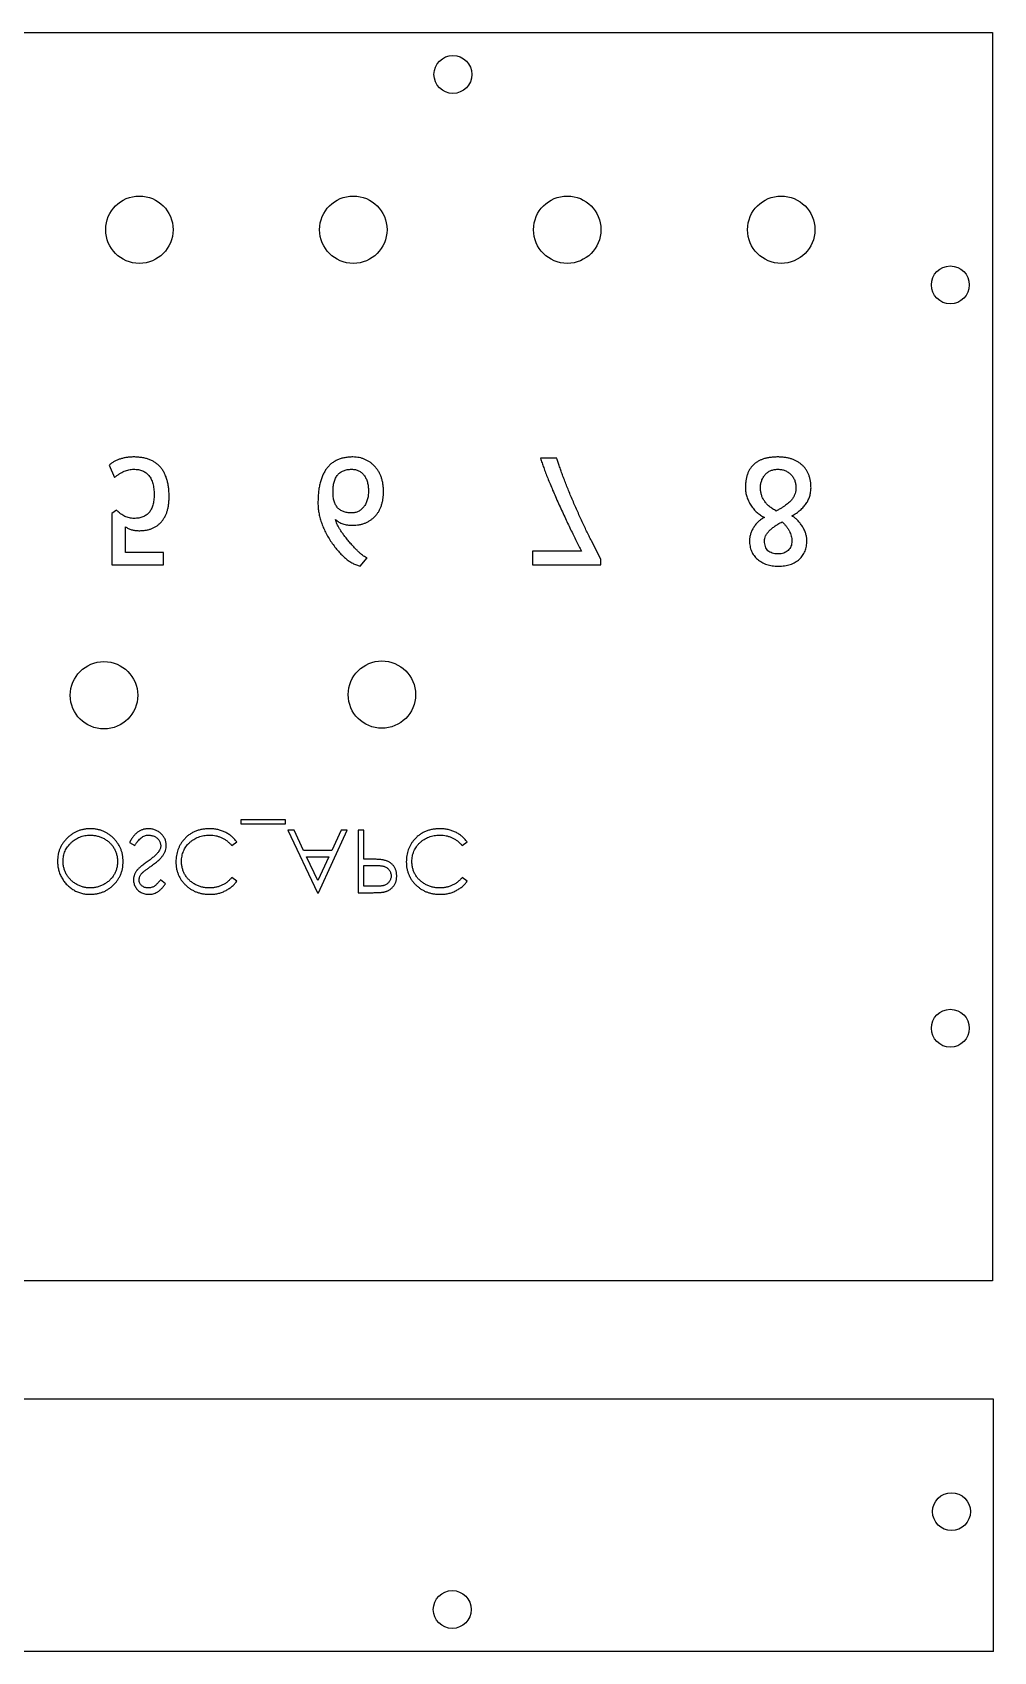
# Model space of a CAD drawing. Header units: millimetres. Extents: x 475 to 703, y 578 to 771.
# Drawn here: x 589.2 to 703.3, y 578.5 to 770.8 of the extents above; entities that cross this region are included whole.
import ezdxf

# ---------------------------------------------------------------- set-up
doc = ezdxf.new("R2010")
doc.units = ezdxf.units.MM

msp = doc.modelspace()

# ---------------------------------------------------------------- linework, layer by layer
at = {"color": 7, "linetype": 'Continuous', "lineweight": 25}
for p, q in [((475.05, 770.81), (703.15, 770.81)), ((703.15, 770.81), (703.15, 622.51)), ((598.27, 719.4), (598.92, 717.94)), ((651.45, 720.21), (649.5, 720.21)), ((599.17, 714.04), (598.59, 713.64)), ((598.59, 713.64), (598.59, 707.56)), ((600.21, 709.02), (600.21, 712.08)), ((656.64, 708.23), (655.53, 710.41)), ((604.75, 709.02), (600.21, 709.02)), ((604.75, 707.56), (604.75, 709.02)), ((628.09, 707.4), (628.91, 708.37)), ((654.37, 709.18), (648.53, 709.18)), ((648.53, 709.18), (648.53, 707.56)), ((656.64, 707.56), (656.64, 708.23)), ((598.59, 707.56), (604.75, 707.56)), ((648.53, 707.56), (656.64, 707.56)), ((619.22, 677.25), (613.9, 677.25)), ((613.9, 677.25), (613.9, 676.78)), ((619.22, 676.78), (619.22, 677.25)), ((613.9, 676.78), (619.22, 676.78)), ((620.23, 676.02), (619.51, 676.02)), ((619.51, 676.02), (623.02, 668.61)), ((621.36, 673.64), (620.23, 676.02)), ((623.12, 668.61), (626.53, 676.02)), ((625.81, 676.02), (624.72, 673.64)), ((626.53, 676.02), (625.81, 676.02)), ((628.53, 676.02), (627.86, 676.02)), ((627.86, 676.02), (627.86, 668.61)), ((628.53, 672.6), (628.53, 676.02)), ((600.7, 674.59), (601.33, 674.21)), ((612.85, 674.21), (613.43, 674.65)), ((624.72, 673.64), (621.36, 673.64)), ((640.2, 674.21), (640.78, 674.65)), ((621.72, 672.88), (624.37, 672.88)), ((623.06, 670.05), (621.72, 672.88)), ((624.37, 672.88), (623.06, 670.05)), ((629.06, 672.6), (628.53, 672.6)), ((628.53, 671.84), (629.83, 671.85)), ((628.53, 669.37), (628.53, 671.84)), ((604.97, 669.67), (604.37, 670.13)), ((613.43, 669.97), (612.85, 670.41)), ((629.88, 669.37), (628.53, 669.37)), ((640.78, 669.97), (640.2, 670.41)), ((623.02, 668.61), (623.12, 668.61)), ((627.86, 668.61), (629.32, 668.61)), ((703.15, 622.51), (475.05, 622.51)), ((703.29, 608.46), (475.19, 608.46)), ((703.29, 578.46), (703.29, 608.46)), ((703.29, 578.46), (475.19, 578.46))]:
    msp.add_line(p, q, dxfattribs=at)
for centre, radius in [((639.1, 765.81), 2.25), ((601.87, 747.37), 4), ((627.27, 747.37), 4), ((652.67, 747.37), 4), ((678.07, 747.37), 4), ((698.15, 740.81), 2.25), ((597.67, 692.06), 4), ((630.66, 692.14), 4), ((698.15, 652.51), 2.25), ((698.29, 595.09), 2.25), ((639.02, 583.46), 2.25)]:
    msp.add_circle(centre, radius, dxfattribs=at)
for points, knots in [([(601.19, 720.37), (601.04, 720.37), (600.76, 720.36), (600.35, 720.31), (599.95, 720.24), (599.58, 720.13), (599.22, 720), (598.88, 719.83), (598.56, 719.63), (598.37, 719.47), (598.27, 719.4)], [0, 0, 0, 0, 0.137175, 0.269419, 0.396733, 0.520019, 0.641776, 0.761508, 0.880325, 1, 1, 1, 1]), ([(605.4, 715.64), (605.4, 715.83), (605.39, 716.2), (605.34, 716.74), (605.26, 717.24), (605.15, 717.7), (605, 718.13), (604.82, 718.52), (604.6, 718.87), (604.35, 719.19), (604.08, 719.47), (603.76, 719.71), (603.41, 719.92), (603.03, 720.08), (602.61, 720.21), (602.17, 720.3), (601.69, 720.36), (601.36, 720.37), (601.19, 720.37)], [0, 0, 0, 0, 0.0788623, 0.1531415, 0.2224165, 0.2882373, 0.350234, 0.4092185, 0.4655729, 0.5207049, 0.5749694, 0.6292473, 0.6844642, 0.7414894, 0.8007332, 0.8634684, 0.929495, 1, 1, 1, 1]), ([(627.22, 720.37), (627.05, 720.37), (626.73, 720.36), (626.26, 720.29), (625.81, 720.19), (625.41, 720.04), (625.03, 719.84), (624.69, 719.61), (624.38, 719.33), (624.1, 719), (623.86, 718.64), (623.65, 718.23), (623.47, 717.78), (623.32, 717.28), (623.21, 716.75), (623.13, 716.17), (623.08, 715.55), (623.08, 715.12), (623.07, 714.9)], [0, 0, 0, 0, 0.064142, 0.124612, 0.182236, 0.237435, 0.290999, 0.343612, 0.396543, 0.450715, 0.506465, 0.564809, 0.626419, 0.69196, 0.761726, 0.835929, 0.915496, 1, 1, 1, 1]), ([(630.86, 716.26), (630.86, 716.41), (630.85, 716.71), (630.8, 717.14), (630.72, 717.55), (630.61, 717.93), (630.46, 718.29), (630.28, 718.64), (630.07, 718.95), (629.83, 719.24), (629.56, 719.51), (629.28, 719.74), (628.97, 719.93), (628.66, 720.09), (628.32, 720.21), (627.97, 720.3), (627.6, 720.36), (627.35, 720.37), (627.22, 720.37)], [0, 0, 0, 0, 0.0733624, 0.1434616, 0.2106731, 0.2758545, 0.3390374, 0.4013114, 0.462775, 0.5247978, 0.5859667, 0.6454095, 0.7032244, 0.7608836, 0.8187396, 0.8773835, 0.9377342, 1, 1, 1, 1]), ([(649.5, 720.21), (649.56, 720.03), (649.68, 719.66), (649.88, 719.1), (650.1, 718.49), (650.36, 717.84), (650.64, 717.15), (650.94, 716.42), (651.28, 715.65), (651.63, 714.85), (652, 714.05), (652.36, 713.26), (652.71, 712.51), (653.06, 711.78), (653.4, 711.09), (653.73, 710.43), (654.05, 709.79), (654.26, 709.38), (654.37, 709.18)], [0, 0, 0, 0, 0.045961, 0.09558, 0.149342, 0.207066, 0.268689, 0.334299, 0.403907, 0.477437, 0.551693, 0.623587, 0.692738, 0.759343, 0.823312, 0.884741, 0.943635, 1, 1, 1, 1]), ([(655.53, 710.41), (655.44, 710.6), (655.25, 710.99), (654.96, 711.58), (654.67, 712.21), (654.26, 713.07), (653.76, 714.19), (653.27, 715.31), (652.9, 716.21), (652.63, 716.86), (652.39, 717.49), (652.16, 718.09), (651.95, 718.66), (651.77, 719.2), (651.6, 719.71), (651.5, 720.05), (651.45, 720.21)], [0, 0, 0, 0, 0.059637, 0.12173, 0.186611, 0.253956, 0.392018, 0.531878, 0.600857, 0.666773, 0.730298, 0.790775, 0.848126, 0.902143, 0.95261, 1, 1, 1, 1]), ([(677.66, 720.37), (677.51, 720.37), (677.21, 720.36), (676.77, 720.32), (676.36, 720.25), (675.99, 720.15), (675.64, 720.02), (675.32, 719.86), (675.04, 719.68), (674.78, 719.46), (674.55, 719.21), (674.36, 718.94), (674.19, 718.64), (674.06, 718.31), (673.95, 717.95), (673.88, 717.56), (673.83, 717.15), (673.83, 716.86), (673.83, 716.71)], [0, 0, 0, 0, 0.076324, 0.148371, 0.21608, 0.279476, 0.340022, 0.398185, 0.453913, 0.508622, 0.563191, 0.618142, 0.674299, 0.732819, 0.794147, 0.85865, 0.927009, 1, 1, 1, 1]), ([(681.61, 716.71), (681.61, 716.85), (681.6, 717.13), (681.55, 717.53), (681.47, 717.9), (681.35, 718.25), (681.21, 718.58), (681.02, 718.89), (680.81, 719.17), (680.56, 719.42), (680.28, 719.64), (679.98, 719.84), (679.65, 720), (679.3, 720.14), (678.93, 720.24), (678.53, 720.31), (678.1, 720.36), (677.81, 720.37), (677.66, 720.37)], [0, 0, 0, 0, 0.069319, 0.135383, 0.1977891, 0.2581303, 0.3168015, 0.3744968, 0.4315804, 0.4893651, 0.5477378, 0.6059601, 0.6658806, 0.7268149, 0.7906319, 0.8568598, 0.9265353, 1, 1, 1, 1]), ([(598.92, 717.94), (599.01, 718.01), (599.2, 718.17), (599.49, 718.36), (599.78, 718.53), (600.06, 718.67), (600.35, 718.78), (600.63, 718.85), (600.9, 718.9), (601.09, 718.91), (601.18, 718.91)], [0, 0, 0, 0, 0.147145, 0.287161, 0.419022, 0.545217, 0.664802, 0.77969, 0.891008, 1, 1, 1, 1]), ([(601.18, 718.91), (601.28, 718.91), (601.47, 718.9), (601.75, 718.87), (602.01, 718.81), (602.25, 718.72), (602.47, 718.62), (602.67, 718.49), (602.85, 718.34), (603.01, 718.16), (603.16, 717.95), (603.28, 717.73), (603.38, 717.48), (603.47, 717.2), (603.54, 716.91), (603.58, 716.59), (603.61, 716.25), (603.62, 716.01), (603.62, 715.89)], [0, 0, 0, 0, 0.0662631, 0.1289808, 0.1886541, 0.2455101, 0.3001309, 0.3537953, 0.4072833, 0.461413, 0.516677, 0.5746589, 0.6352853, 0.6993593, 0.7677605, 0.8399178, 0.917787, 1, 1, 1, 1]), ([(624.86, 716.21), (624.86, 716.32), (624.86, 716.53), (624.89, 716.84), (624.93, 717.12), (624.99, 717.39), (625.07, 717.63), (625.17, 717.85), (625.28, 718.06), (625.41, 718.24), (625.55, 718.4), (625.72, 718.53), (625.9, 718.65), (626.1, 718.74), (626.32, 718.82), (626.56, 718.87), (626.81, 718.9), (626.98, 718.91), (627.07, 718.91)], [0, 0, 0, 0, 0.081911, 0.159039, 0.230951, 0.298705, 0.362552, 0.422818, 0.480221, 0.535715, 0.589609, 0.643253, 0.69749, 0.752293, 0.809513, 0.869279, 0.932663, 1, 1, 1, 1]), ([(627.07, 718.91), (627.15, 718.91), (627.29, 718.9), (627.51, 718.87), (627.71, 718.81), (627.9, 718.74), (628.08, 718.64), (628.25, 718.52), (628.4, 718.37), (628.54, 718.21), (628.67, 718.03), (628.78, 717.83), (628.87, 717.62), (628.94, 717.39), (629, 717.15), (629.04, 716.89), (629.07, 716.63), (629.07, 716.44), (629.07, 716.35)], [0, 0, 0, 0, 0.061715, 0.121282, 0.17809, 0.234047, 0.289557, 0.345531, 0.402894, 0.461878, 0.522602, 0.584302, 0.646974, 0.712035, 0.779746, 0.850013, 0.923079, 1, 1, 1, 1]), ([(675.61, 716.71), (675.61, 716.79), (675.62, 716.94), (675.64, 717.16), (675.69, 717.37), (675.75, 717.57), (675.83, 717.76), (675.93, 717.95), (676.05, 718.12), (676.18, 718.28), (676.33, 718.43), (676.49, 718.56), (676.66, 718.67), (676.84, 718.76), (677.03, 718.82), (677.23, 718.87), (677.44, 718.9), (677.59, 718.91), (677.66, 718.91)], [0, 0, 0, 0, 0.068521, 0.133651, 0.197539, 0.26059, 0.321638, 0.383236, 0.444994, 0.507504, 0.569741, 0.630133, 0.690021, 0.749568, 0.809531, 0.870654, 0.934485, 1, 1, 1, 1]), ([(677.66, 718.91), (677.74, 718.91), (677.89, 718.9), (678.11, 718.87), (678.32, 718.83), (678.52, 718.76), (678.71, 718.67), (678.89, 718.56), (679.06, 718.44), (679.22, 718.29), (679.36, 718.13), (679.48, 717.96), (679.59, 717.78), (679.68, 717.59), (679.74, 717.38), (679.79, 717.17), (679.82, 716.94), (679.82, 716.79), (679.82, 716.71)], [0, 0, 0, 0, 0.066725, 0.130964, 0.193337, 0.253802, 0.314124, 0.373924, 0.435164, 0.496859, 0.558605, 0.620003, 0.680432, 0.741423, 0.803043, 0.866846, 0.931811, 1, 1, 1, 1]), ([(603.62, 715.89), (603.62, 715.77), (603.61, 715.55), (603.58, 715.23), (603.54, 714.94), (603.47, 714.66), (603.39, 714.41), (603.29, 714.17), (603.17, 713.96), (603.03, 713.77), (602.87, 713.61), (602.69, 713.46), (602.49, 713.34), (602.28, 713.24), (602.04, 713.17), (601.79, 713.11), (601.52, 713.08), (601.33, 713.07), (601.24, 713.07)], [0, 0, 0, 0, 0.081052, 0.156358, 0.227992, 0.294657, 0.357853, 0.417507, 0.474529, 0.529861, 0.583768, 0.637943, 0.692396, 0.748519, 0.806592, 0.867454, 0.931544, 1, 1, 1, 1]), ([(601.82, 711.61), (601.96, 711.62), (602.24, 711.62), (602.63, 711.67), (603.01, 711.75), (603.36, 711.87), (603.68, 712.02), (603.98, 712.2), (604.24, 712.41), (604.49, 712.66), (604.7, 712.94), (604.89, 713.24), (605.05, 713.57), (605.18, 713.93), (605.28, 714.32), (605.35, 714.74), (605.39, 715.18), (605.4, 715.48), (605.4, 715.64)], [0, 0, 0, 0, 0.068975, 0.134301, 0.196398, 0.255526, 0.313327, 0.369463, 0.424965, 0.481295, 0.538348, 0.596189, 0.65601, 0.717899, 0.783173, 0.851438, 0.9236, 1, 1, 1, 1]), ([(627.04, 713.72), (626.96, 713.72), (626.78, 713.73), (626.54, 713.75), (626.31, 713.81), (626.09, 713.87), (625.89, 713.96), (625.71, 714.07), (625.55, 714.19), (625.4, 714.34), (625.27, 714.51), (625.16, 714.69), (625.07, 714.9), (624.99, 715.13), (624.93, 715.37), (624.89, 715.63), (624.86, 715.92), (624.86, 716.11), (624.86, 716.21)], [0, 0, 0, 0, 0.070094, 0.135216, 0.197369, 0.256664, 0.313087, 0.368116, 0.422294, 0.476541, 0.531655, 0.588514, 0.647918, 0.709938, 0.775949, 0.846246, 0.920592, 1, 1, 1, 1]), ([(629.07, 716.35), (629.07, 716.25), (629.07, 716.06), (629.04, 715.79), (629, 715.52), (628.93, 715.28), (628.86, 715.04), (628.76, 714.83), (628.65, 714.62), (628.51, 714.44), (628.36, 714.27), (628.21, 714.12), (628.04, 714), (627.86, 713.9), (627.67, 713.82), (627.47, 713.76), (627.26, 713.72), (627.12, 713.72), (627.04, 713.72)], [0, 0, 0, 0, 0.078297, 0.153538, 0.22459, 0.292766, 0.358842, 0.422493, 0.484965, 0.546364, 0.606165, 0.663949, 0.719493, 0.774366, 0.828972, 0.884786, 0.941404, 1, 1, 1, 1]), ([(627.17, 712.26), (627.3, 712.27), (627.57, 712.27), (627.96, 712.32), (628.33, 712.4), (628.67, 712.52), (629, 712.67), (629.31, 712.86), (629.59, 713.07), (629.85, 713.32), (630.09, 713.6), (630.3, 713.91), (630.47, 714.24), (630.61, 714.6), (630.72, 714.98), (630.8, 715.39), (630.85, 715.82), (630.86, 716.11), (630.86, 716.26)], [0, 0, 0, 0, 0.0663505, 0.1298284, 0.1906539, 0.250155, 0.308185, 0.366016, 0.4235782, 0.4826963, 0.5422701, 0.6018794, 0.6622839, 0.7243659, 0.7887269, 0.8558281, 0.9258482, 1, 1, 1, 1]), ([(673.83, 716.71), (673.83, 716.62), (673.83, 716.45), (673.86, 716.18), (673.91, 715.92), (673.98, 715.66), (674.08, 715.4), (674.19, 715.14), (674.32, 714.89), (674.47, 714.63), (674.64, 714.39), (674.81, 714.16), (675, 713.95), (675.2, 713.76), (675.41, 713.6), (675.62, 713.44), (675.85, 713.31), (676, 713.24), (676.08, 713.2)], [0, 0, 0, 0, 0.0600081, 0.1203696, 0.180866, 0.2424084, 0.3047744, 0.3688235, 0.4343224, 0.502057, 0.5697032, 0.6354428, 0.6991275, 0.7607023, 0.8217566, 0.8817453, 0.9406801, 1, 1, 1, 1]), ([(677.49, 713.95), (677.34, 714.03), (677.05, 714.2), (676.67, 714.49), (676.34, 714.8), (676.07, 715.14), (675.86, 715.5), (675.72, 715.88), (675.63, 716.29), (675.62, 716.57), (675.61, 716.71)], [0, 0, 0, 0, 0.146135, 0.281612, 0.409261, 0.5301, 0.647029, 0.762673, 0.878888, 1, 1, 1, 1]), ([(679.82, 716.71), (679.82, 716.6), (679.81, 716.37), (679.73, 716.03), (679.6, 715.71), (679.45, 715.44), (679.28, 715.24), (679.13, 715.07), (678.94, 714.9), (678.71, 714.72), (678.46, 714.54), (678.17, 714.34), (677.84, 714.15), (677.61, 714.01), (677.49, 713.95)], [0, 0, 0, 0, 0.089745, 0.178992, 0.269724, 0.364212, 0.416194, 0.475291, 0.542408, 0.616955, 0.699964, 0.791349, 0.89129, 1, 1, 1, 1]), ([(679.34, 713.37), (679.43, 713.42), (679.61, 713.53), (679.87, 713.7), (680.11, 713.87), (680.33, 714.05), (680.54, 714.24), (680.72, 714.43), (680.89, 714.63), (681.04, 714.84), (681.18, 715.05), (681.29, 715.27), (681.39, 715.49), (681.47, 715.73), (681.53, 715.96), (681.57, 716.21), (681.61, 716.46), (681.61, 716.62), (681.61, 716.71)], [0, 0, 0, 0, 0.075296, 0.147167, 0.21711, 0.284381, 0.349336, 0.412541, 0.473793, 0.533487, 0.592653, 0.650472, 0.708355, 0.765622, 0.822988, 0.881064, 0.939809, 1, 1, 1, 1]), ([(601.24, 713.07), (601.14, 713.07), (600.95, 713.08), (600.68, 713.13), (600.41, 713.2), (600.14, 713.31), (599.89, 713.45), (599.64, 713.62), (599.4, 713.82), (599.25, 713.97), (599.17, 714.04)], [0, 0, 0, 0, 0.121034, 0.240251, 0.35913, 0.479165, 0.601805, 0.729305, 0.861116, 1, 1, 1, 1]), ([(623.07, 714.9), (623.08, 714.71), (623.09, 714.33), (623.17, 713.75), (623.29, 713.17), (623.47, 712.59), (623.7, 712), (623.98, 711.42), (624.3, 710.82), (624.67, 710.24), (625.07, 709.68), (625.48, 709.18), (625.9, 708.73), (626.32, 708.34), (626.75, 708.01), (627.19, 707.74), (627.63, 707.53), (627.94, 707.44), (628.09, 707.4)], [0, 0, 0, 0, 0.059849, 0.120694, 0.182665, 0.246297, 0.311832, 0.379947, 0.45059, 0.524531, 0.597465, 0.665859, 0.729785, 0.789791, 0.846288, 0.899838, 0.95084, 1, 1, 1, 1]), ([(600.21, 712.08), (600.32, 712.01), (600.55, 711.86), (600.94, 711.72), (601.36, 711.63), (601.66, 711.62), (601.82, 711.61)], [0, 0, 0, 0, 0.231843, 0.473205, 0.725477, 1, 1, 1, 1]), ([(628.91, 708.37), (628.85, 708.4), (628.7, 708.46), (628.48, 708.61), (628.24, 708.79), (627.98, 709.02), (627.7, 709.29), (627.4, 709.6), (627.08, 709.95), (626.74, 710.34), (626.42, 710.74), (626.12, 711.12), (625.86, 711.48), (625.65, 711.82), (625.47, 712.13), (625.33, 712.42), (625.23, 712.69), (625.19, 712.86), (625.17, 712.95)], [0, 0, 0, 0, 0.036322, 0.079271, 0.129169, 0.186441, 0.251015, 0.323019, 0.402829, 0.49022, 0.577813, 0.658259, 0.731573, 0.797981, 0.85789, 0.911342, 0.958467, 1, 1, 1, 1]), ([(625.17, 712.95), (625.23, 712.89), (625.36, 712.78), (625.56, 712.64), (625.79, 712.52), (626.03, 712.43), (626.29, 712.35), (626.57, 712.3), (626.86, 712.27), (627.06, 712.26), (627.17, 712.26)], [0, 0, 0, 0, 0.113931, 0.228709, 0.345664, 0.465612, 0.589926, 0.720057, 0.85573, 1, 1, 1, 1]), ([(676.08, 713.2), (675.96, 713.13), (675.71, 712.98), (675.37, 712.7), (675.06, 712.37), (674.8, 712.02), (674.58, 711.63), (674.43, 711.24), (674.33, 710.83), (674.32, 710.56), (674.31, 710.43)], [0, 0, 0, 0, 0.127988, 0.254512, 0.382031, 0.512565, 0.640703, 0.763263, 0.881945, 1, 1, 1, 1]), ([(676.1, 710.41), (676.1, 710.51), (676.12, 710.71), (676.22, 711), (676.39, 711.28), (676.62, 711.57), (676.92, 711.85), (677.28, 712.13), (677.7, 712.41), (678.01, 712.58), (678.18, 712.67)], [0, 0, 0, 0, 0.089827, 0.183976, 0.285846, 0.399313, 0.526104, 0.667331, 0.825253, 1, 1, 1, 1]), ([(678.18, 712.67), (678.27, 712.58), (678.45, 712.4), (678.68, 712.12), (678.89, 711.84), (679.05, 711.56), (679.18, 711.27), (679.27, 710.98), (679.33, 710.69), (679.34, 710.49), (679.34, 710.39)], [0, 0, 0, 0, 0.147934, 0.286807, 0.418157, 0.542521, 0.660771, 0.776027, 0.887962, 1, 1, 1, 1]), ([(681.12, 710.43), (681.12, 710.57), (681.1, 710.86), (680.99, 711.28), (680.83, 711.7), (680.59, 712.12), (680.32, 712.51), (680.02, 712.85), (679.69, 713.15), (679.46, 713.3), (679.34, 713.37)], [0, 0, 0, 0, 0.116656, 0.237046, 0.363718, 0.499881, 0.635815, 0.763424, 0.883966, 1, 1, 1, 1]), ([(674.31, 710.43), (674.32, 710.31), (674.32, 710.09), (674.36, 709.77), (674.44, 709.46), (674.54, 709.17), (674.68, 708.9), (674.84, 708.65), (675.03, 708.42), (675.26, 708.21), (675.5, 708.02), (675.77, 707.85), (676.05, 707.71), (676.35, 707.59), (676.67, 707.51), (677, 707.44), (677.35, 707.4), (677.59, 707.4), (677.71, 707.4)], [0, 0, 0, 0, 0.066244, 0.130013, 0.191101, 0.250467, 0.308333, 0.366552, 0.425106, 0.485186, 0.54574, 0.606572, 0.667751, 0.730298, 0.79393, 0.859793, 0.928347, 1, 1, 1, 1]), ([(677.72, 708.86), (677.59, 708.86), (677.35, 708.87), (677.01, 708.94), (676.73, 709.06), (676.49, 709.23), (676.31, 709.46), (676.18, 709.74), (676.11, 710.06), (676.1, 710.29), (676.1, 710.41)], [0, 0, 0, 0, 0.147909, 0.278746, 0.396827, 0.507218, 0.617082, 0.731504, 0.857981, 1, 1, 1, 1]), ([(677.71, 707.4), (677.84, 707.4), (678.1, 707.4), (678.47, 707.44), (678.82, 707.51), (679.15, 707.59), (679.45, 707.71), (679.74, 707.85), (679.99, 708.02), (680.23, 708.21), (680.44, 708.42), (680.62, 708.66), (680.78, 708.91), (680.91, 709.18), (681, 709.47), (681.07, 709.77), (681.11, 710.1), (681.12, 710.32), (681.12, 710.43)], [0, 0, 0, 0, 0.076405, 0.148252, 0.216906, 0.282337, 0.344792, 0.405433, 0.464496, 0.522981, 0.580788, 0.637677, 0.694184, 0.751557, 0.810381, 0.870702, 0.933849, 1, 1, 1, 1]), ([(679.34, 710.39), (679.33, 710.28), (679.32, 710.07), (679.24, 709.76), (679.09, 709.49), (678.89, 709.27), (678.65, 709.08), (678.37, 708.95), (678.05, 708.87), (677.83, 708.86), (677.72, 708.86)], [0, 0, 0, 0, 0.133438, 0.256873, 0.37498, 0.494199, 0.615088, 0.735842, 0.863628, 1, 1, 1, 1]), ([(596.06, 676.21), (595.92, 676.2), (595.66, 676.2), (595.27, 676.14), (594.9, 676.06), (594.54, 675.93), (594.2, 675.77), (593.88, 675.58), (593.57, 675.34), (593.28, 675.08), (593.02, 674.8), (592.79, 674.49), (592.59, 674.17), (592.43, 673.83), (592.3, 673.48), (592.22, 673.12), (592.16, 672.74), (592.16, 672.48), (592.15, 672.35)], [0, 0, 0, 0, 0.065819, 0.129747, 0.192072, 0.253459, 0.31457, 0.37628, 0.439026, 0.503267, 0.567493, 0.629705, 0.691, 0.751452, 0.812004, 0.87315, 0.935635, 1, 1, 1, 1]), ([(592.82, 672.34), (592.82, 672.45), (592.83, 672.66), (592.87, 672.97), (592.94, 673.27), (593.05, 673.55), (593.18, 673.82), (593.34, 674.08), (593.54, 674.32), (593.76, 674.55), (594, 674.76), (594.25, 674.94), (594.52, 675.1), (594.8, 675.23), (595.09, 675.33), (595.39, 675.4), (595.71, 675.44), (595.92, 675.45), (596.03, 675.45)], [0, 0, 0, 0, 0.064504, 0.126899, 0.187747, 0.24815, 0.308586, 0.369583, 0.431827, 0.49618, 0.560668, 0.623504, 0.68526, 0.746537, 0.808327, 0.870486, 0.934317, 1, 1, 1, 1]), ([(596.03, 675.45), (596.11, 675.45), (596.25, 675.44), (596.47, 675.42), (596.68, 675.39), (596.89, 675.35), (597.09, 675.29), (597.29, 675.22), (597.48, 675.13), (597.68, 675.04), (597.86, 674.93), (598.03, 674.81), (598.19, 674.68), (598.35, 674.55), (598.49, 674.4), (598.62, 674.25), (598.74, 674.08), (598.86, 673.9), (598.95, 673.72), (599.04, 673.54), (599.11, 673.34), (599.17, 673.15), (599.22, 672.94), (599.25, 672.74), (599.27, 672.52), (599.28, 672.38), (599.28, 672.31)], [0, 0, 0, 0, 0.0436332, 0.0865378, 0.1291773, 0.1714363, 0.2134159, 0.255266, 0.2973695, 0.3399407, 0.3823475, 0.4239529, 0.4648712, 0.5055723, 0.5460026, 0.586568, 0.6270648, 0.6682707, 0.7095492, 0.7504282, 0.7910962, 0.8320271, 0.873136, 0.9146108, 0.956956, 1, 1, 1, 1]), ([(599.94, 672.31), (599.94, 672.44), (599.93, 672.71), (599.88, 673.09), (599.79, 673.46), (599.66, 673.82), (599.51, 674.16), (599.31, 674.48), (599.08, 674.79), (598.82, 675.08), (598.53, 675.34), (598.22, 675.57), (597.9, 675.77), (597.56, 675.93), (597.21, 676.06), (596.84, 676.14), (596.45, 676.2), (596.19, 676.2), (596.06, 676.21)], [0, 0, 0, 0, 0.065227, 0.128569, 0.19032, 0.251378, 0.312388, 0.373789, 0.436431, 0.500567, 0.564687, 0.627136, 0.688455, 0.749246, 0.810155, 0.871671, 0.934773, 1, 1, 1, 1]), ([(602.95, 676.21), (602.9, 676.21), (602.79, 676.2), (602.62, 676.18), (602.46, 676.16), (602.3, 676.12), (602.15, 676.06), (602, 676), (601.86, 675.92), (601.72, 675.84), (601.58, 675.73), (601.45, 675.62), (601.31, 675.48), (601.19, 675.33), (601.06, 675.17), (600.94, 674.99), (600.82, 674.8), (600.74, 674.66), (600.7, 674.59)], [0, 0, 0, 0, 0.057208, 0.113696, 0.169178, 0.224159, 0.27872, 0.333794, 0.389241, 0.445822, 0.503704, 0.564294, 0.627975, 0.695038, 0.765373, 0.839611, 0.917538, 1, 1, 1, 1]), ([(601.33, 674.21), (601.39, 674.31), (601.5, 674.5), (601.68, 674.75), (601.88, 674.96), (602.08, 675.14), (602.28, 675.28), (602.5, 675.38), (602.72, 675.44), (602.88, 675.44), (602.95, 675.45)], [0, 0, 0, 0, 0.159004, 0.304646, 0.438547, 0.562322, 0.677433, 0.786897, 0.893611, 1, 1, 1, 1]), ([(605.07, 674.2), (605.07, 674.27), (605.07, 674.4), (605.03, 674.59), (604.99, 674.78), (604.92, 674.96), (604.83, 675.14), (604.72, 675.3), (604.6, 675.46), (604.45, 675.61), (604.3, 675.75), (604.13, 675.87), (603.95, 675.98), (603.77, 676.06), (603.58, 676.13), (603.38, 676.17), (603.17, 676.2), (603.03, 676.21), (602.95, 676.21)], [0, 0, 0, 0, 0.0614843, 0.1217745, 0.1809196, 0.2402561, 0.3001144, 0.3611459, 0.4235006, 0.4886694, 0.5539541, 0.6175813, 0.6802384, 0.7421874, 0.8046632, 0.868259, 0.9330203, 1, 1, 1, 1]), ([(602.95, 675.45), (603.02, 675.45), (603.15, 675.44), (603.34, 675.41), (603.52, 675.35), (603.7, 675.28), (603.86, 675.19), (604, 675.08), (604.13, 674.95), (604.23, 674.81), (604.3, 674.66), (604.36, 674.51), (604.4, 674.35), (604.4, 674.25), (604.4, 674.19)], [0, 0, 0, 0, 0.091264, 0.18093, 0.270088, 0.360156, 0.448343, 0.532666, 0.613834, 0.693982, 0.772716, 0.849335, 0.923967, 1, 1, 1, 1]), ([(606.87, 672.32), (606.88, 672.43), (606.88, 672.64), (606.93, 672.96), (607, 673.26), (607.11, 673.55), (607.24, 673.82), (607.4, 674.08), (607.59, 674.33), (607.82, 674.56), (608.06, 674.76), (608.32, 674.95), (608.59, 675.1), (608.88, 675.23), (609.19, 675.33), (609.51, 675.4), (609.85, 675.44), (610.08, 675.45), (610.2, 675.45)], [0, 0, 0, 0, 0.064323, 0.12629, 0.186726, 0.246146, 0.305576, 0.365429, 0.426326, 0.48884, 0.551725, 0.613919, 0.675484, 0.737334, 0.800229, 0.864502, 0.931041, 1, 1, 1, 1]), ([(610.2, 676.21), (610.12, 676.21), (609.97, 676.21), (609.73, 676.19), (609.51, 676.16), (609.29, 676.13), (609.07, 676.08), (608.87, 676.03), (608.67, 675.96), (608.47, 675.89), (608.28, 675.8), (608.1, 675.7), (607.93, 675.6), (607.76, 675.48), (607.6, 675.35), (607.44, 675.22), (607.29, 675.07), (607.2, 674.96), (607.15, 674.91)], [0, 0, 0, 0, 0.0696628, 0.1377496, 0.2039167, 0.2687799, 0.3324137, 0.3947535, 0.45618, 0.5169956, 0.5773959, 0.6371983, 0.6969992, 0.7567562, 0.8165539, 0.876948, 0.9381318, 1, 1, 1, 1]), ([(613.43, 674.65), (613.38, 674.71), (613.29, 674.83), (613.14, 675), (612.98, 675.16), (612.81, 675.31), (612.63, 675.45), (612.45, 675.58), (612.25, 675.7), (612.05, 675.8), (611.84, 675.9), (611.62, 675.98), (611.4, 676.05), (611.17, 676.11), (610.94, 676.15), (610.7, 676.18), (610.45, 676.2), (610.29, 676.21), (610.2, 676.21)], [0, 0, 0, 0, 0.061674, 0.123053, 0.183475, 0.243727, 0.304279, 0.364863, 0.425946, 0.487391, 0.54922, 0.611144, 0.673529, 0.736961, 0.800785, 0.866013, 0.932101, 1, 1, 1, 1]), ([(610.2, 675.45), (610.33, 675.44), (610.58, 675.44), (610.96, 675.38), (611.31, 675.28), (611.66, 675.15), (611.98, 674.97), (612.29, 674.76), (612.58, 674.5), (612.76, 674.31), (612.85, 674.21)], [0, 0, 0, 0, 0.128515, 0.252949, 0.374755, 0.49594, 0.617181, 0.740909, 0.867811, 1, 1, 1, 1]), ([(634.23, 672.32), (634.23, 672.43), (634.24, 672.64), (634.28, 672.96), (634.35, 673.26), (634.46, 673.55), (634.59, 673.82), (634.76, 674.08), (634.95, 674.33), (635.17, 674.56), (635.41, 674.76), (635.67, 674.95), (635.95, 675.1), (636.24, 675.23), (636.55, 675.33), (636.87, 675.4), (637.21, 675.44), (637.44, 675.45), (637.55, 675.45)], [0, 0, 0, 0, 0.064323, 0.12629, 0.186726, 0.246146, 0.305576, 0.365429, 0.426326, 0.48884, 0.551725, 0.613919, 0.675484, 0.737334, 0.800229, 0.864502, 0.931041, 1, 1, 1, 1]), ([(637.56, 676.21), (637.48, 676.21), (637.32, 676.21), (637.09, 676.19), (636.86, 676.16), (636.64, 676.13), (636.43, 676.08), (636.22, 676.03), (636.02, 675.96), (635.83, 675.89), (635.64, 675.8), (635.46, 675.7), (635.28, 675.6), (635.11, 675.48), (634.95, 675.35), (634.79, 675.22), (634.64, 675.07), (634.55, 674.96), (634.5, 674.91)], [0, 0, 0, 0, 0.0696628, 0.1377496, 0.2039167, 0.2687799, 0.3324137, 0.3947535, 0.45618, 0.5169956, 0.5773959, 0.6371983, 0.6969992, 0.7567562, 0.8165539, 0.876948, 0.9381318, 1, 1, 1, 1]), ([(637.55, 675.45), (637.68, 675.44), (637.94, 675.44), (638.31, 675.38), (638.67, 675.28), (639.01, 675.15), (639.33, 674.97), (639.64, 674.76), (639.93, 674.5), (640.11, 674.31), (640.2, 674.21)], [0, 0, 0, 0, 0.128515, 0.252949, 0.374755, 0.49594, 0.617181, 0.740909, 0.867811, 1, 1, 1, 1]), ([(640.78, 674.65), (640.73, 674.71), (640.64, 674.83), (640.49, 675), (640.33, 675.16), (640.16, 675.31), (639.99, 675.45), (639.8, 675.58), (639.61, 675.7), (639.4, 675.8), (639.19, 675.9), (638.98, 675.98), (638.76, 676.05), (638.53, 676.11), (638.29, 676.15), (638.05, 676.18), (637.81, 676.2), (637.64, 676.21), (637.56, 676.21)], [0, 0, 0, 0, 0.061674, 0.123053, 0.183475, 0.243727, 0.304279, 0.364863, 0.425946, 0.487391, 0.54922, 0.611144, 0.673529, 0.736961, 0.800785, 0.866013, 0.932101, 1, 1, 1, 1]), ([(604.14, 673.46), (604.11, 673.42), (604.04, 673.33), (603.92, 673.2), (603.78, 673.06), (603.62, 672.92), (603.44, 672.77), (603.25, 672.61), (603.03, 672.45), (602.88, 672.34), (602.8, 672.28)], [0, 0, 0, 0, 0.090279, 0.18953, 0.299198, 0.418926, 0.548376, 0.688136, 0.839084, 1, 1, 1, 1]), ([(603.32, 671.81), (603.4, 671.87), (603.56, 671.98), (603.78, 672.15), (603.98, 672.32), (604.16, 672.48), (604.33, 672.64), (604.47, 672.79), (604.59, 672.93), (604.73, 673.12), (604.86, 673.35), (604.98, 673.63), (605.06, 673.92), (605.06, 674.11), (605.07, 674.2)], [0, 0, 0, 0, 0.096972, 0.187773, 0.272396, 0.351321, 0.424335, 0.491909, 0.554233, 0.611268, 0.716348, 0.81454, 0.908495, 1, 1, 1, 1]), ([(604.4, 674.19), (604.4, 674.13), (604.4, 674), (604.34, 673.82), (604.26, 673.64), (604.18, 673.52), (604.14, 673.46)], [0, 0, 0, 0, 0.234723, 0.477158, 0.728556, 1, 1, 1, 1]), ([(607.15, 674.91), (607.07, 674.82), (606.92, 674.64), (606.73, 674.34), (606.57, 674.03), (606.44, 673.7), (606.34, 673.37), (606.26, 673.01), (606.22, 672.65), (606.21, 672.4), (606.21, 672.27)], [0, 0, 0, 0, 0.1243285, 0.247156, 0.3687797, 0.4907339, 0.6136138, 0.7389576, 0.8673106, 1, 1, 1, 1]), ([(634.5, 674.91), (634.43, 674.82), (634.28, 674.64), (634.09, 674.34), (633.92, 674.03), (633.79, 673.7), (633.69, 673.37), (633.62, 673.01), (633.57, 672.65), (633.57, 672.4), (633.56, 672.27)], [0, 0, 0, 0, 0.124329, 0.247156, 0.36878, 0.490734, 0.613614, 0.738958, 0.867311, 1, 1, 1, 1]), ([(592.15, 672.35), (592.15, 672.26), (592.16, 672.08), (592.18, 671.82), (592.22, 671.57), (592.28, 671.32), (592.35, 671.07), (592.44, 670.83), (592.55, 670.59), (592.67, 670.36), (592.8, 670.14), (592.95, 669.93), (593.1, 669.73), (593.28, 669.55), (593.46, 669.38), (593.65, 669.22), (593.86, 669.07), (594.07, 668.93), (594.3, 668.81), (594.53, 668.71), (594.76, 668.62), (595, 668.55), (595.24, 668.49), (595.49, 668.45), (595.74, 668.42), (595.91, 668.42), (596, 668.42)], [0, 0, 0, 0, 0.043209, 0.085873, 0.12812, 0.170152, 0.211918, 0.253753, 0.296006, 0.338443, 0.381015, 0.42282, 0.464089, 0.505126, 0.545975, 0.586985, 0.628339, 0.670084, 0.711992, 0.753039, 0.794049, 0.834886, 0.875498, 0.916547, 0.958004, 1, 1, 1, 1]), ([(596.03, 669.18), (595.96, 669.18), (595.82, 669.18), (595.61, 669.2), (595.41, 669.24), (595.21, 669.28), (595.01, 669.34), (594.81, 669.42), (594.62, 669.5), (594.43, 669.6), (594.24, 669.71), (594.07, 669.83), (593.9, 669.96), (593.75, 670.1), (593.61, 670.25), (593.47, 670.4), (593.35, 670.57), (593.24, 670.74), (593.14, 670.92), (593.05, 671.11), (592.98, 671.3), (592.92, 671.5), (592.87, 671.7), (592.84, 671.91), (592.82, 672.13), (592.82, 672.27), (592.82, 672.34)], [0, 0, 0, 0, 0.042023, 0.083645, 0.124984, 0.166247, 0.207702, 0.249631, 0.291742, 0.334743, 0.37746, 0.419556, 0.461044, 0.502096, 0.542891, 0.583801, 0.624864, 0.666225, 0.707399, 0.748557, 0.789655, 0.83074, 0.87207, 0.913993, 0.956498, 1, 1, 1, 1]), ([(596, 668.42), (596.14, 668.42), (596.41, 668.43), (596.8, 668.48), (597.18, 668.57), (597.54, 668.69), (597.89, 668.85), (598.21, 669.05), (598.52, 669.28), (598.81, 669.54), (599.08, 669.83), (599.31, 670.13), (599.5, 670.46), (599.66, 670.79), (599.79, 671.15), (599.88, 671.52), (599.93, 671.91), (599.94, 672.18), (599.94, 672.31)], [0, 0, 0, 0, 0.06657, 0.130749, 0.193413, 0.254989, 0.316114, 0.377262, 0.439401, 0.502971, 0.566525, 0.628231, 0.689091, 0.749345, 0.81017, 0.87161, 0.934869, 1, 1, 1, 1]), ([(599.28, 672.31), (599.28, 672.24), (599.27, 672.09), (599.25, 671.88), (599.22, 671.68), (599.17, 671.48), (599.11, 671.28), (599.04, 671.09), (598.95, 670.91), (598.86, 670.73), (598.74, 670.56), (598.62, 670.39), (598.49, 670.24), (598.35, 670.09), (598.19, 669.96), (598.02, 669.83), (597.85, 669.71), (597.66, 669.6), (597.47, 669.5), (597.27, 669.42), (597.07, 669.34), (596.87, 669.28), (596.66, 669.24), (596.46, 669.2), (596.24, 669.18), (596.1, 669.18), (596.03, 669.18)], [0, 0, 0, 0, 0.0429151, 0.08513, 0.1264733, 0.167453, 0.2079763, 0.2482494, 0.28875, 0.3296699, 0.3705373, 0.4111286, 0.4518189, 0.4924059, 0.5334859, 0.5752631, 0.6174406, 0.6606717, 0.7039402, 0.7468675, 0.7890793, 0.831104, 0.873238, 0.9151658, 0.9573807, 1, 1, 1, 1]), ([(602.8, 672.28), (602.73, 672.23), (602.58, 672.12), (602.37, 671.96), (602.18, 671.82), (602.02, 671.69), (601.88, 671.57), (601.76, 671.46), (601.67, 671.37), (601.61, 671.3), (601.59, 671.28)], [0, 0, 0, 0, 0.181535, 0.347082, 0.495568, 0.628357, 0.74552, 0.845831, 0.930782, 1, 1, 1, 1]), ([(602.33, 671.07), (602.34, 671.09), (602.38, 671.12), (602.45, 671.18), (602.55, 671.25), (602.66, 671.33), (602.8, 671.43), (602.95, 671.55), (603.13, 671.67), (603.26, 671.76), (603.32, 671.81)], [0, 0, 0, 0, 0.052594, 0.124952, 0.218094, 0.333502, 0.468789, 0.624938, 0.801683, 1, 1, 1, 1]), ([(606.21, 672.27), (606.21, 672.14), (606.22, 671.87), (606.27, 671.49), (606.36, 671.12), (606.49, 670.77), (606.65, 670.43), (606.84, 670.11), (607.08, 669.81), (607.34, 669.53), (607.63, 669.27), (607.95, 669.04), (608.28, 668.85), (608.63, 668.69), (608.99, 668.57), (609.38, 668.48), (609.78, 668.43), (610.06, 668.42), (610.2, 668.42)], [0, 0, 0, 0, 0.064558, 0.127014, 0.187955, 0.248014, 0.307748, 0.368235, 0.42947, 0.492743, 0.556258, 0.618217, 0.679655, 0.741246, 0.803415, 0.866815, 0.932328, 1, 1, 1, 1]), ([(610.15, 669.18), (610.08, 669.18), (609.93, 669.18), (609.71, 669.2), (609.5, 669.24), (609.29, 669.28), (609.08, 669.34), (608.88, 669.41), (608.68, 669.5), (608.48, 669.6), (608.3, 669.71), (608.12, 669.82), (607.96, 669.95), (607.8, 670.09), (607.66, 670.23), (607.53, 670.39), (607.41, 670.55), (607.29, 670.73), (607.19, 670.91), (607.11, 671.09), (607.04, 671.28), (606.98, 671.48), (606.93, 671.68), (606.9, 671.89), (606.88, 672.1), (606.88, 672.25), (606.87, 672.32)], [0, 0, 0, 0, 0.043955, 0.087502, 0.130463, 0.172752, 0.215403, 0.25765, 0.300153, 0.343121, 0.385925, 0.427686, 0.468818, 0.509492, 0.549883, 0.58998, 0.630405, 0.670869, 0.711384, 0.751627, 0.791776, 0.832459, 0.873319, 0.914543, 0.956924, 1, 1, 1, 1]), ([(630.95, 672.48), (630.9, 672.49), (630.8, 672.51), (630.63, 672.53), (630.43, 672.55), (630.21, 672.57), (629.96, 672.58), (629.69, 672.59), (629.38, 672.6), (629.17, 672.6), (629.06, 672.6)], [0, 0, 0, 0, 0.075173, 0.164746, 0.268017, 0.385912, 0.517789, 0.663691, 0.824413, 1, 1, 1, 1]), ([(629.83, 671.85), (629.89, 671.85), (630.01, 671.85), (630.19, 671.85), (630.35, 671.84), (630.5, 671.82), (630.64, 671.8), (630.76, 671.78), (630.88, 671.75), (631, 671.71), (631.15, 671.64), (631.31, 671.55), (631.44, 671.42), (631.55, 671.28), (631.64, 671.12), (631.71, 670.96), (631.75, 670.78), (631.76, 670.66), (631.76, 670.6)], [0, 0, 0, 0, 0.072538, 0.140034, 0.202496, 0.260575, 0.313228, 0.361583, 0.404878, 0.444127, 0.5164, 0.586507, 0.655085, 0.724384, 0.793974, 0.861638, 0.930111, 1, 1, 1, 1]), ([(632.42, 670.6), (632.42, 670.66), (632.42, 670.78), (632.4, 670.95), (632.37, 671.12), (632.33, 671.28), (632.27, 671.42), (632.2, 671.57), (632.12, 671.7), (632.03, 671.83), (631.93, 671.94), (631.82, 672.05), (631.69, 672.15), (631.56, 672.23), (631.42, 672.31), (631.27, 672.37), (631.11, 672.43), (631, 672.46), (630.95, 672.48)], [0, 0, 0, 0, 0.070119, 0.137192, 0.202016, 0.264631, 0.326117, 0.38601, 0.445812, 0.505298, 0.564633, 0.624283, 0.683902, 0.743953, 0.805388, 0.868388, 0.933084, 1, 1, 1, 1]), ([(633.56, 672.27), (633.57, 672.14), (633.57, 671.87), (633.63, 671.49), (633.72, 671.12), (633.84, 670.77), (634, 670.43), (634.2, 670.11), (634.43, 669.81), (634.7, 669.53), (634.99, 669.27), (635.3, 669.04), (635.63, 668.85), (635.98, 668.69), (636.35, 668.57), (636.73, 668.48), (637.13, 668.43), (637.41, 668.42), (637.55, 668.42)], [0, 0, 0, 0, 0.0645578, 0.1270135, 0.1879548, 0.2480139, 0.3077477, 0.3682345, 0.4294698, 0.4927434, 0.5562578, 0.6182168, 0.6796555, 0.7412455, 0.8034153, 0.8668155, 0.9323283, 1, 1, 1, 1]), ([(637.51, 669.18), (637.43, 669.18), (637.29, 669.18), (637.07, 669.2), (636.85, 669.24), (636.64, 669.28), (636.43, 669.34), (636.23, 669.41), (636.03, 669.5), (635.84, 669.6), (635.65, 669.71), (635.48, 669.82), (635.31, 669.95), (635.16, 670.09), (635.01, 670.23), (634.88, 670.39), (634.76, 670.55), (634.65, 670.73), (634.55, 670.91), (634.46, 671.09), (634.39, 671.28), (634.33, 671.48), (634.28, 671.68), (634.25, 671.89), (634.23, 672.1), (634.23, 672.25), (634.23, 672.32)], [0, 0, 0, 0, 0.043955, 0.087502, 0.130463, 0.172752, 0.215403, 0.25765, 0.300153, 0.343121, 0.385925, 0.427686, 0.468818, 0.509492, 0.549883, 0.58998, 0.630405, 0.670869, 0.711384, 0.751627, 0.791776, 0.832459, 0.873319, 0.914543, 0.956924, 1, 1, 1, 1]), ([(601.59, 671.28), (601.56, 671.23), (601.49, 671.15), (601.41, 671.01), (601.34, 670.87), (601.28, 670.73), (601.23, 670.59), (601.2, 670.45), (601.18, 670.3), (601.18, 670.2), (601.18, 670.15)], [0, 0, 0, 0, 0.133507, 0.262559, 0.388264, 0.512667, 0.633722, 0.755394, 0.877553, 1, 1, 1, 1]), ([(601.18, 670.15), (601.18, 670.07), (601.18, 669.91), (601.23, 669.69), (601.3, 669.47), (601.41, 669.27), (601.54, 669.08), (601.69, 668.91), (601.87, 668.77), (602.07, 668.64), (602.29, 668.54), (602.52, 668.47), (602.76, 668.43), (602.92, 668.42), (603, 668.42)], [0, 0, 0, 0, 0.083785, 0.16578, 0.24628, 0.327461, 0.408797, 0.489715, 0.571376, 0.655523, 0.741019, 0.826547, 0.911989, 1, 1, 1, 1]), ([(601.84, 670.12), (601.84, 670.16), (601.84, 670.24), (601.87, 670.35), (601.9, 670.47), (601.94, 670.59), (602.01, 670.7), (602.09, 670.82), (602.2, 670.95), (602.28, 671.03), (602.33, 671.07)], [0, 0, 0, 0, 0.107285, 0.214746, 0.322939, 0.434116, 0.553412, 0.686073, 0.834256, 1, 1, 1, 1]), ([(602.93, 669.18), (602.85, 669.18), (602.7, 669.19), (602.49, 669.24), (602.3, 669.33), (602.14, 669.44), (602.01, 669.59), (601.91, 669.75), (601.85, 669.93), (601.84, 670.05), (601.84, 670.12)], [0, 0, 0, 0, 0.143073, 0.275903, 0.402371, 0.528414, 0.650356, 0.765895, 0.880774, 1, 1, 1, 1]), ([(604.37, 670.13), (604.34, 670.08), (604.27, 669.99), (604.16, 669.87), (604.06, 669.75), (603.96, 669.65), (603.87, 669.56), (603.78, 669.48), (603.7, 669.42), (603.59, 669.35), (603.45, 669.28), (603.29, 669.22), (603.11, 669.19), (602.99, 669.18), (602.93, 669.18)], [0, 0, 0, 0, 0.0984694, 0.1896291, 0.2741841, 0.3521832, 0.4231989, 0.4885509, 0.5484733, 0.6014402, 0.7011981, 0.7995918, 0.8985451, 1, 1, 1, 1]), ([(603, 668.42), (603.09, 668.42), (603.26, 668.43), (603.52, 668.48), (603.76, 668.57), (603.96, 668.66), (604.12, 668.76), (604.23, 668.85), (604.35, 668.95), (604.48, 669.07), (604.6, 669.2), (604.72, 669.34), (604.85, 669.5), (604.93, 669.62), (604.97, 669.67)], [0, 0, 0, 0, 0.107233, 0.213252, 0.31883, 0.426794, 0.483646, 0.543604, 0.608308, 0.677127, 0.750686, 0.828713, 0.91219, 1, 1, 1, 1]), ([(612.85, 670.41), (612.8, 670.36), (612.72, 670.27), (612.59, 670.13), (612.45, 670), (612.31, 669.88), (612.16, 669.77), (612, 669.67), (611.84, 669.57), (611.61, 669.46), (611.31, 669.35), (610.94, 669.25), (610.55, 669.19), (610.29, 669.18), (610.15, 669.18)], [0, 0, 0, 0, 0.0631633, 0.1254749, 0.1871212, 0.2482943, 0.3092949, 0.3698501, 0.4309734, 0.492456, 0.616148, 0.7408437, 0.8681826, 1, 1, 1, 1]), ([(610.2, 668.42), (610.28, 668.42), (610.45, 668.42), (610.7, 668.44), (610.94, 668.47), (611.18, 668.52), (611.41, 668.57), (611.63, 668.65), (611.85, 668.73), (612.06, 668.82), (612.26, 668.93), (612.46, 669.05), (612.64, 669.18), (612.82, 669.31), (612.99, 669.46), (613.15, 669.62), (613.29, 669.79), (613.38, 669.91), (613.43, 669.97)], [0, 0, 0, 0, 0.0685475, 0.1356829, 0.201215, 0.2656822, 0.3292668, 0.3923954, 0.4550698, 0.5171269, 0.57879, 0.6397399, 0.7001915, 0.7598062, 0.8196283, 0.8793548, 0.9395116, 1, 1, 1, 1]), ([(631.76, 670.6), (631.76, 670.54), (631.75, 670.42), (631.71, 670.25), (631.64, 670.08), (631.55, 669.93), (631.44, 669.79), (631.31, 669.67), (631.16, 669.57), (631.03, 669.5), (630.9, 669.47), (630.8, 669.44), (630.68, 669.42), (630.55, 669.4), (630.4, 669.39), (630.24, 669.37), (630.07, 669.37), (629.95, 669.37), (629.88, 669.37)], [0, 0, 0, 0, 0.070044, 0.139238, 0.208197, 0.279173, 0.349987, 0.418354, 0.48761, 0.557411, 0.59533, 0.637964, 0.685913, 0.738185, 0.796103, 0.858517, 0.926658, 1, 1, 1, 1]), ([(631, 668.72), (631.06, 668.73), (631.16, 668.76), (631.3, 668.82), (631.44, 668.88), (631.57, 668.96), (631.7, 669.05), (631.82, 669.14), (631.93, 669.25), (632.03, 669.37), (632.12, 669.49), (632.2, 669.63), (632.27, 669.77), (632.33, 669.92), (632.37, 670.08), (632.4, 670.24), (632.42, 670.42), (632.42, 670.54), (632.42, 670.6)], [0, 0, 0, 0, 0.062481, 0.12349, 0.183411, 0.243153, 0.302127, 0.36171, 0.421842, 0.482932, 0.544552, 0.605681, 0.66768, 0.729984, 0.794551, 0.860346, 0.928907, 1, 1, 1, 1]), ([(640.2, 670.41), (640.16, 670.36), (640.08, 670.27), (639.94, 670.13), (639.81, 670), (639.66, 669.88), (639.51, 669.77), (639.35, 669.67), (639.19, 669.57), (638.96, 669.46), (638.67, 669.35), (638.3, 669.25), (637.91, 669.19), (637.64, 669.18), (637.51, 669.18)], [0, 0, 0, 0, 0.063163, 0.125475, 0.187121, 0.248294, 0.309295, 0.36985, 0.430973, 0.492456, 0.616148, 0.740844, 0.868183, 1, 1, 1, 1]), ([(637.55, 668.42), (637.63, 668.42), (637.8, 668.42), (638.05, 668.44), (638.29, 668.47), (638.53, 668.52), (638.76, 668.57), (638.99, 668.65), (639.2, 668.73), (639.42, 668.82), (639.62, 668.93), (639.81, 669.05), (640, 669.18), (640.18, 669.31), (640.34, 669.46), (640.5, 669.62), (640.65, 669.79), (640.74, 669.91), (640.78, 669.97)], [0, 0, 0, 0, 0.068548, 0.135683, 0.201215, 0.265682, 0.329267, 0.392395, 0.45507, 0.517127, 0.57879, 0.63974, 0.700192, 0.759806, 0.819628, 0.879355, 0.939512, 1, 1, 1, 1]), ([(629.32, 668.61), (629.42, 668.61), (629.61, 668.61), (629.88, 668.62), (630.13, 668.62), (630.36, 668.64), (630.55, 668.65), (630.73, 668.67), (630.88, 668.69), (630.96, 668.71), (631, 668.72)], [0, 0, 0, 0, 0.176956, 0.339055, 0.486318, 0.618781, 0.735619, 0.838742, 0.926457, 1, 1, 1, 1])]:
    msp.add_open_spline(points, degree=3, knots=knots, dxfattribs=at)

doc.saveas('drawing.dxf')
